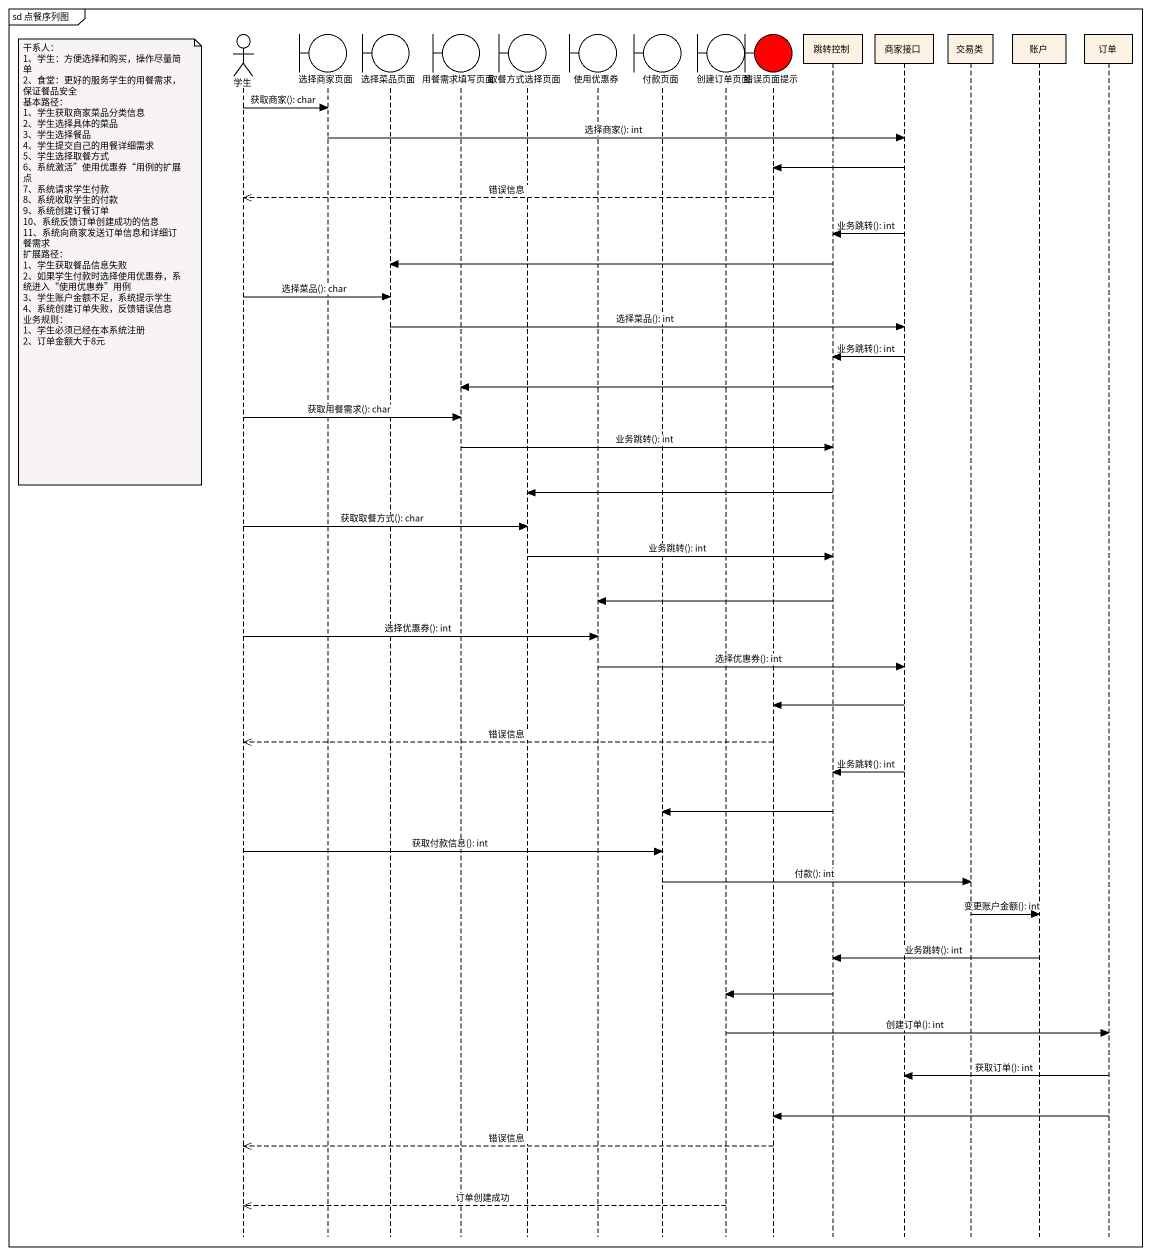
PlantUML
@startuml
mainframe sd 点餐序列图
hide footbox
actor 学生
boundary 选择商家页面
boundary 选择菜品页面
boundary 用餐需求填写页面
boundary 取餐方式选择页面
boundary 使用优惠券
boundary 付款页面
boundary 创建订单页面
boundary 错误页面提示 #FF0000
participant 跳转控制
participant 商家接口
participant 交易类
participant 账户
participant 订单

学生 -> 选择商家页面 : 获取商家(): char
选择商家页面 -> 商家接口 : 选择商家(): int
商家接口 -> 错误页面提示
错误页面提示 -->> 学生 : 错误信息
商家接口 -> 跳转控制 : 业务跳转(): int
note left of 学生
  干系人：
  1、学生：方便选择和购买，操作尽量简单
  2、食堂：更好的服务学生的用餐需求，保证餐品安全
  基本路径：
  1、学生获取商家菜品分类信息
  2、学生选择具体的菜品
  3、学生选择餐品
  4、学生提交自己的用餐详细需求
  5、学生选择取餐方式
  6、系统激活”使用优惠券“用例的扩展点
  7、系统请求学生付款
  8、系统收取学生的付款
  9、系统创建订餐订单
  10、系统反馈订单创建成功的信息
  11、系统向商家发送订单信息和详细订餐需求
  扩展路径：
  1、学生获取餐品信息失败
  2、如果学生付款时选择使用优惠券，系统进入“使用优惠券”用例
  3、学生账户金额不足，系统提示学生
  4、系统创建订单失败，反馈错误信息
  业务规则：
  1、学生必须已经在本系统注册
  2、订单金额大于8元
end note
跳转控制 -> 选择菜品页面
学生 -> 选择菜品页面 : 选择菜品(): char
选择菜品页面 -> 商家接口 : 选择菜品(): int
商家接口 -> 跳转控制 : 业务跳转(): int
跳转控制 -> 用餐需求填写页面
学生 -> 用餐需求填写页面 : 获取用餐需求(): char
用餐需求填写页面 -> 跳转控制 : 业务跳转(): int
跳转控制 -> 取餐方式选择页面
学生 -> 取餐方式选择页面 : 获取取餐方式(): char
取餐方式选择页面 -> 跳转控制 : 业务跳转(): int
跳转控制 -> 使用优惠券
学生 -> 使用优惠券 : 选择优惠券(): int
使用优惠券 -> 商家接口 : 选择优惠券(): int
商家接口 -> 错误页面提示
错误页面提示 -->> 学生 : 错误信息
商家接口 -> 跳转控制 : 业务跳转(): int
跳转控制 -> 付款页面
学生 -> 付款页面 : 获取付款信息(): int
付款页面 -> 交易类 : 付款(): int
交易类 -> 账户 : 变更账户金额(): int
账户 -> 跳转控制 : 业务跳转(): int
跳转控制 -> 创建订单页面
创建订单页面 -> 订单 : 创建订单(): int
订单 -> 商家接口 : 获取订单(): int
订单 -> 错误页面提示
错误页面提示 -->> 学生 : 错误信息
创建订单页面 -->> 学生 : 订单创建成功
@enduml
